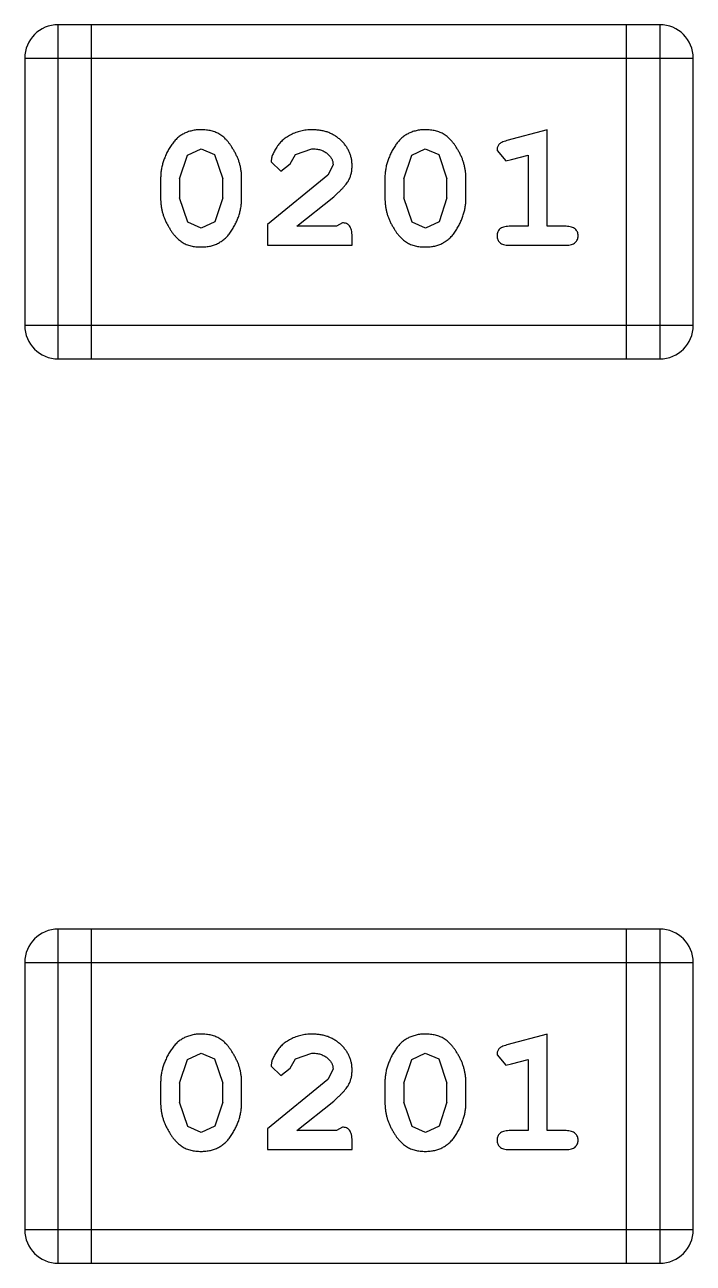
# Model space of a CAD drawing. Header units: inches. Extents: x 4.1 to 94, y -51.8 to -2.2.
# Drawn here: x 75.749 to 76.359, y -23.892 to -22.763 of the extents above; entities that cross this region are included whole.
import ezdxf

# ---------------------------------------------------------------- set-up
doc = ezdxf.new("R2010")
doc.units = ezdxf.units.IN
doc.header["$LTSCALE"] = 1.21
doc.header["$MEASUREMENT"] = 0
doc.layers.get('0').update_dxf_attribs({"linetype": 'CONTINUOUS'})

msp = doc.modelspace()

# ---------------------------------------------------------------- linework, layer by layer
at = {"color": 7, "linetype": 'Continuous'}
for p, q in [((75.7799, -23.0674), (75.7799, -22.7626)), ((76.3285, -22.7626), (75.7799, -22.7626)), ((75.8104, -23.0674), (75.8104, -22.7626)), ((76.298, -22.7626), (76.298, -23.0674)), ((76.3285, -22.7626), (76.3285, -23.0674)), ((75.7494, -22.793), (75.7494, -23.0369)), ((75.7494, -22.793), (76.359, -22.793)), ((76.359, -23.0369), (76.359, -22.793)), ((76.2257, -22.8583), (76.1891, -22.8682)), ((76.2257, -22.9464), (76.2257, -22.8583)), ((75.8978, -22.8814), (75.9102, -22.8756)), ((75.9102, -22.8756), (75.9224, -22.8809)), ((75.9962, -22.881), (76.0111, -22.8756)), ((76.1024, -22.8814), (76.1147, -22.8756)), ((76.1147, -22.8756), (76.1269, -22.8809)), ((76.1801, -22.8774), (76.188, -22.8867)), ((75.8906, -22.9032), (75.8978, -22.8814)), ((75.9224, -22.8809), (75.9299, -22.9032)), ((75.974, -22.8877), (75.9828, -22.8961)), ((75.9828, -22.8961), (75.9913, -22.8895)), ((75.9913, -22.8895), (75.9962, -22.881)), ((76.0951, -22.9032), (76.1024, -22.8814)), ((76.1269, -22.8809), (76.1344, -22.9032)), ((76.188, -22.8867), (76.1934, -22.8856)), ((76.1934, -22.8856), (76.2084, -22.8815)), ((76.2084, -22.8815), (76.2084, -22.9464)), ((76.0258, -22.8999), (75.9708, -22.9449)), ((76.0306, -22.8902), (76.0258, -22.8999)), ((75.8733, -22.9029), (75.8733, -22.9207)), ((75.8906, -22.9032), (75.8906, -22.9204)), ((75.9299, -22.9204), (75.9299, -22.9032)), ((75.9472, -22.9207), (75.9472, -22.9029)), ((76.0778, -22.9029), (76.0778, -22.9207)), ((76.0951, -22.9032), (76.0951, -22.9204)), ((76.1344, -22.9204), (76.1344, -22.9032)), ((76.1517, -22.9207), (76.1517, -22.9029)), ((75.8982, -22.9427), (75.8906, -22.9204)), ((75.9299, -22.9204), (75.9227, -22.9422)), ((75.9976, -22.9464), (76.0312, -22.9194)), ((76.1028, -22.9427), (76.0951, -22.9204)), ((76.1344, -22.9204), (76.1272, -22.9422)), ((75.9104, -22.948), (75.8982, -22.9427)), ((75.9227, -22.9422), (75.9104, -22.948)), ((75.9708, -22.9449), (75.9708, -22.9637)), ((76.0393, -22.9433), (76.0338, -22.9464)), ((76.1149, -22.948), (76.1028, -22.9427)), ((76.1272, -22.9422), (76.1149, -22.948)), ((76.0338, -22.9464), (75.9976, -22.9464)), ((76.0479, -22.9637), (76.0479, -22.9559)), ((76.2084, -22.9464), (76.1911, -22.9464)), ((76.243, -22.9464), (76.2257, -22.9464)), ((75.9708, -22.9637), (76.0479, -22.9637)), ((76.1911, -22.9637), (76.243, -22.9637)), ((76.359, -23.0369), (75.7494, -23.0369)), ((75.7799, -23.0674), (76.3285, -23.0674)), ((75.7799, -23.8924), (75.7799, -23.5876)), ((76.3285, -23.5876), (75.7799, -23.5876)), ((75.8104, -23.8924), (75.8104, -23.5876)), ((76.298, -23.5876), (76.298, -23.8924)), ((76.3285, -23.5876), (76.3285, -23.8924)), ((75.7494, -23.618), (75.7494, -23.8619)), ((75.7494, -23.618), (76.359, -23.618)), ((76.359, -23.8619), (76.359, -23.618)), ((76.2257, -23.6833), (76.1891, -23.6932)), ((76.2257, -23.7714), (76.2257, -23.6833)), ((75.8978, -23.7064), (75.9102, -23.7006)), ((75.9102, -23.7006), (75.9224, -23.7059)), ((75.9962, -23.706), (76.0111, -23.7006)), ((76.1024, -23.7064), (76.1147, -23.7006)), ((76.1147, -23.7006), (76.1269, -23.7059)), ((76.1801, -23.7024), (76.188, -23.7116)), ((75.8906, -23.7282), (75.8978, -23.7064)), ((75.9224, -23.7059), (75.9299, -23.7282)), ((75.974, -23.7127), (75.9828, -23.7211)), ((75.9913, -23.7145), (75.9962, -23.706)), ((76.0951, -23.7282), (76.1024, -23.7064)), ((76.1269, -23.7059), (76.1344, -23.7282)), ((76.188, -23.7116), (76.1934, -23.7106)), ((76.1934, -23.7106), (76.2084, -23.7065)), ((76.2084, -23.7065), (76.2084, -23.7714)), ((76.0258, -23.7249), (75.9708, -23.7699)), ((75.9828, -23.7211), (75.9913, -23.7145)), ((76.0306, -23.7152), (76.0258, -23.7249)), ((75.8733, -23.7279), (75.8733, -23.7457)), ((75.8906, -23.7282), (75.8906, -23.7454)), ((75.9299, -23.7454), (75.9299, -23.7282)), ((75.9472, -23.7457), (75.9472, -23.7279)), ((76.0778, -23.7279), (76.0778, -23.7457)), ((76.0951, -23.7282), (76.0951, -23.7454)), ((76.1344, -23.7454), (76.1344, -23.7282)), ((76.1517, -23.7457), (76.1517, -23.7279)), ((75.8982, -23.7677), (75.8906, -23.7454)), ((75.9299, -23.7454), (75.9227, -23.7672)), ((75.9976, -23.7714), (76.0312, -23.7444)), ((76.1028, -23.7677), (76.0951, -23.7454)), ((76.1344, -23.7454), (76.1272, -23.7672)), ((75.9104, -23.773), (75.8982, -23.7677)), ((75.9227, -23.7672), (75.9104, -23.773)), ((75.9708, -23.7699), (75.9708, -23.7887)), ((76.0393, -23.7683), (76.0338, -23.7714)), ((76.1149, -23.773), (76.1028, -23.7677)), ((76.1272, -23.7672), (76.1149, -23.773)), ((76.0338, -23.7714), (75.9976, -23.7714)), ((76.0479, -23.7887), (76.0479, -23.7809)), ((76.2084, -23.7714), (76.1911, -23.7714)), ((76.243, -23.7714), (76.2257, -23.7714)), ((75.9708, -23.7887), (76.0479, -23.7887)), ((76.1911, -23.7887), (76.243, -23.7887)), ((76.359, -23.8619), (75.7494, -23.8619)), ((75.7799, -23.8924), (76.3285, -23.8924))]:
    msp.add_line(p, q, dxfattribs=at)
for centre, start, end in [((75.7799, -22.793), 90, 180), ((76.3285, -22.793), 0, 90), ((75.7799, -23.0369), 180, 270), ((76.3285, -23.0369), 270, 0), ((75.7799, -23.618), 90, 180), ((76.3285, -23.618), 0, 90), ((75.7799, -23.8619), 180, 270), ((76.3285, -23.8619), 270, 0)]:
    msp.add_arc(centre, 0.0305, start, end, dxfattribs=at)
for points, knots in [([(75.9101, -22.8583), (75.9087, -22.8584), (75.9058, -22.8584), (75.9018, -22.8592), (75.8979, -22.8603), (75.8943, -22.8619), (75.8911, -22.8639), (75.888, -22.8664), (75.8852, -22.8694), (75.8828, -22.8728), (75.8805, -22.8764), (75.8786, -22.8801), (75.877, -22.8838), (75.8756, -22.8875), (75.8746, -22.8913), (75.8738, -22.8952), (75.8734, -22.899), (75.8733, -22.9016), (75.8733, -22.9029)], [0, 0, 0, 0, 0.06692, 0.130834, 0.19258, 0.252759, 0.312631, 0.373411, 0.436359, 0.501894, 0.568244, 0.632472, 0.69556, 0.757163, 0.818592, 0.878885, 0.939235, 1, 1, 1, 1]), ([(75.9472, -22.9029), (75.9472, -22.9019), (75.9472, -22.8997), (75.9469, -22.8965), (75.9463, -22.8934), (75.9457, -22.8903), (75.9448, -22.8873), (75.9436, -22.8842), (75.9423, -22.8813), (75.9408, -22.8784), (75.9392, -22.8757), (75.9376, -22.8731), (75.936, -22.8708), (75.9343, -22.8687), (75.9326, -22.8668), (75.9309, -22.8652), (75.9291, -22.8638), (75.9268, -22.8622), (75.9236, -22.8606), (75.9194, -22.8593), (75.9149, -22.8585), (75.9117, -22.8584), (75.9101, -22.8583)], [0, 0, 0, 0, 0.049855, 0.099516, 0.148482, 0.19758, 0.246804, 0.296268, 0.346517, 0.397047, 0.446826, 0.49336, 0.537801, 0.579207, 0.617974, 0.654833, 0.689171, 0.722088, 0.786392, 0.853518, 0.924186, 1, 1, 1, 1]), ([(76.0112, -22.8583), (76.0095, -22.8584), (76.0062, -22.8585), (76.0012, -22.8594), (75.9965, -22.8608), (75.992, -22.8628), (75.9879, -22.8652), (75.9842, -22.8681), (75.9811, -22.8713), (75.9786, -22.8749), (75.9766, -22.8785), (75.9751, -22.8818), (75.9742, -22.8848), (75.974, -22.8868), (75.974, -22.8877)], [0, 0, 0, 0, 0.098286, 0.193983, 0.289056, 0.384352, 0.477435, 0.566197, 0.652355, 0.737986, 0.818188, 0.887401, 0.94802, 1, 1, 1, 1]), ([(76.0479, -22.8911), (76.0479, -22.89), (76.0478, -22.8878), (76.0473, -22.8845), (76.0465, -22.8814), (76.0454, -22.8785), (76.0439, -22.8756), (76.0421, -22.8729), (76.04, -22.8703), (76.0376, -22.8679), (76.035, -22.8656), (76.0321, -22.8637), (76.0291, -22.862), (76.0259, -22.8606), (76.0225, -22.8596), (76.0189, -22.8589), (76.0151, -22.8584), (76.0126, -22.8584), (76.0112, -22.8583)], [0, 0, 0, 0, 0.060981, 0.120256, 0.178148, 0.236115, 0.293993, 0.352864, 0.413358, 0.476056, 0.539296, 0.602396, 0.665116, 0.728325, 0.792919, 0.859317, 0.928302, 1, 1, 1, 1]), ([(76.1146, -22.8583), (76.1132, -22.8584), (76.1104, -22.8584), (76.1063, -22.8592), (76.1024, -22.8603), (76.0989, -22.8619), (76.0956, -22.8639), (76.0925, -22.8664), (76.0897, -22.8694), (76.0873, -22.8728), (76.0851, -22.8764), (76.0831, -22.8801), (76.0815, -22.8838), (76.0801, -22.8875), (76.0791, -22.8913), (76.0783, -22.8952), (76.0779, -22.899), (76.0778, -22.9016), (76.0778, -22.9029)], [0, 0, 0, 0, 0.06692, 0.130834, 0.19258, 0.252759, 0.312631, 0.373411, 0.436359, 0.501894, 0.568244, 0.632472, 0.69556, 0.757163, 0.818592, 0.878885, 0.939235, 1, 1, 1, 1]), ([(76.1517, -22.9029), (76.1517, -22.9019), (76.1517, -22.8997), (76.1514, -22.8965), (76.1509, -22.8934), (76.1502, -22.8903), (76.1493, -22.8873), (76.1482, -22.8842), (76.1469, -22.8813), (76.1454, -22.8784), (76.1438, -22.8757), (76.1421, -22.8731), (76.1405, -22.8708), (76.1388, -22.8687), (76.1371, -22.8668), (76.1354, -22.8652), (76.1336, -22.8638), (76.1313, -22.8622), (76.1281, -22.8606), (76.1239, -22.8593), (76.1194, -22.8585), (76.1162, -22.8584), (76.1146, -22.8583)], [0, 0, 0, 0, 0.049855, 0.099516, 0.148482, 0.19758, 0.246804, 0.296268, 0.346517, 0.397047, 0.446826, 0.49336, 0.537801, 0.579207, 0.617974, 0.654833, 0.689171, 0.722088, 0.786392, 0.853518, 0.924186, 1, 1, 1, 1]), ([(76.0111, -22.8756), (76.0125, -22.8757), (76.0152, -22.8758), (76.019, -22.8766), (76.0224, -22.878), (76.0253, -22.8799), (76.0276, -22.8822), (76.0294, -22.8847), (76.0304, -22.8874), (76.0305, -22.8892), (76.0306, -22.8902)], [0, 0, 0, 0, 0.156344, 0.299348, 0.4327, 0.561, 0.682299, 0.791883, 0.89611, 1, 1, 1, 1]), ([(76.1891, -22.8682), (76.1883, -22.8685), (76.1867, -22.8689), (76.1846, -22.8698), (76.183, -22.8707), (76.1818, -22.8717), (76.181, -22.8729), (76.1805, -22.8742), (76.1801, -22.8758), (76.1801, -22.8768), (76.1801, -22.8774)], [0, 0, 0, 0, 0.187321, 0.344927, 0.475328, 0.579604, 0.674244, 0.773631, 0.882025, 1, 1, 1, 1]), ([(76.0312, -22.9194), (76.032, -22.9186), (76.0337, -22.9171), (76.0361, -22.9149), (76.0382, -22.9128), (76.0401, -22.9108), (76.0417, -22.9089), (76.043, -22.9072), (76.0442, -22.9055), (76.0453, -22.9035), (76.0464, -22.9009), (76.0473, -22.8978), (76.0478, -22.8945), (76.0479, -22.8922), (76.0479, -22.8911)], [0, 0, 0, 0, 0.103002, 0.197728, 0.285279, 0.365235, 0.437224, 0.502446, 0.560545, 0.611446, 0.707576, 0.80349, 0.900532, 1, 1, 1, 1]), ([(75.8733, -22.9207), (75.8733, -22.9218), (75.8733, -22.9239), (75.8737, -22.9271), (75.8741, -22.9302), (75.8748, -22.9333), (75.8757, -22.9363), (75.8768, -22.9393), (75.8781, -22.9423), (75.8796, -22.9452), (75.8812, -22.9479), (75.8828, -22.9505), (75.8844, -22.9528), (75.8861, -22.9549), (75.8878, -22.9567), (75.8895, -22.9584), (75.8912, -22.9598), (75.8936, -22.9614), (75.8967, -22.963), (75.9009, -22.9643), (75.9055, -22.9652), (75.9087, -22.9653), (75.9103, -22.9653)], [0, 0, 0, 0, 0.049886, 0.09882, 0.148132, 0.19689, 0.246038, 0.295176, 0.345305, 0.395692, 0.445312, 0.491875, 0.535813, 0.577009, 0.616081, 0.652689, 0.687585, 0.720206, 0.785062, 0.85223, 0.923759, 1, 1, 1, 1]), ([(75.9103, -22.9653), (75.9118, -22.9653), (75.9146, -22.9652), (75.9187, -22.9645), (75.9225, -22.9634), (75.9261, -22.9618), (75.9294, -22.9597), (75.9325, -22.9572), (75.9353, -22.9543), (75.9377, -22.9509), (75.9399, -22.9473), (75.9419, -22.9436), (75.9435, -22.9399), (75.9449, -22.9361), (75.9459, -22.9323), (75.9467, -22.9285), (75.9471, -22.9246), (75.9472, -22.922), (75.9472, -22.9207)], [0, 0, 0, 0, 0.067217, 0.131051, 0.19272, 0.252824, 0.312745, 0.373449, 0.436041, 0.501494, 0.567761, 0.632087, 0.695096, 0.757109, 0.817993, 0.878657, 0.939311, 1, 1, 1, 1]), ([(76.0778, -22.9207), (76.0778, -22.9218), (76.0779, -22.9239), (76.0782, -22.9271), (76.0787, -22.9302), (76.0794, -22.9333), (76.0802, -22.9363), (76.0814, -22.9393), (76.0826, -22.9423), (76.0841, -22.9452), (76.0857, -22.9479), (76.0873, -22.9505), (76.0889, -22.9528), (76.0906, -22.9549), (76.0923, -22.9567), (76.094, -22.9584), (76.0957, -22.9598), (76.0981, -22.9614), (76.1013, -22.963), (76.1055, -22.9643), (76.11, -22.9652), (76.1132, -22.9653), (76.1148, -22.9653)], [0, 0, 0, 0, 0.049886, 0.09882, 0.148132, 0.19689, 0.246038, 0.295176, 0.345305, 0.395692, 0.445312, 0.491875, 0.535813, 0.577009, 0.616081, 0.652689, 0.687585, 0.720206, 0.785062, 0.85223, 0.923759, 1, 1, 1, 1]), ([(76.1148, -22.9653), (76.1163, -22.9653), (76.1191, -22.9652), (76.1232, -22.9645), (76.127, -22.9634), (76.1306, -22.9618), (76.1339, -22.9597), (76.137, -22.9572), (76.1398, -22.9543), (76.1422, -22.9509), (76.1444, -22.9473), (76.1464, -22.9436), (76.148, -22.9399), (76.1494, -22.9361), (76.1504, -22.9323), (76.1512, -22.9285), (76.1517, -22.9246), (76.1517, -22.922), (76.1517, -22.9207)], [0, 0, 0, 0, 0.067217, 0.131051, 0.19272, 0.252824, 0.312745, 0.373449, 0.436041, 0.501494, 0.567761, 0.632087, 0.695096, 0.757109, 0.817993, 0.878657, 0.939311, 1, 1, 1, 1]), ([(76.0479, -22.9559), (76.0479, -22.9548), (76.0479, -22.9528), (76.0474, -22.9501), (76.0467, -22.9479), (76.0457, -22.9461), (76.0444, -22.9448), (76.0428, -22.9439), (76.0411, -22.9434), (76.0399, -22.9433), (76.0393, -22.9433)], [0, 0, 0, 0, 0.1844, 0.34094, 0.473574, 0.586824, 0.690029, 0.789175, 0.890445, 1, 1, 1, 1]), ([(76.1911, -22.9464), (76.1902, -22.9465), (76.1885, -22.9465), (76.1862, -22.947), (76.1842, -22.9477), (76.1826, -22.9488), (76.1815, -22.9501), (76.1807, -22.9516), (76.1802, -22.9533), (76.1801, -22.9545), (76.1801, -22.9551)], [0, 0, 0, 0, 0.169102, 0.317658, 0.446239, 0.563118, 0.671828, 0.776546, 0.884858, 1, 1, 1, 1]), ([(76.1801, -22.9551), (76.1801, -22.9557), (76.1802, -22.9569), (76.1807, -22.9586), (76.1815, -22.9601), (76.1826, -22.9614), (76.1842, -22.9625), (76.1862, -22.9632), (76.1885, -22.9637), (76.1902, -22.9637), (76.1911, -22.9637)], [0, 0, 0, 0, 0.115051, 0.223278, 0.329269, 0.437893, 0.554681, 0.682591, 0.83103, 1, 1, 1, 1]), ([(76.254, -22.9551), (76.254, -22.9545), (76.2539, -22.9533), (76.2534, -22.9516), (76.2526, -22.9501), (76.2514, -22.9488), (76.2498, -22.9477), (76.2479, -22.947), (76.2456, -22.9465), (76.2439, -22.9465), (76.243, -22.9464)], [0, 0, 0, 0, 0.11517, 0.223509, 0.328254, 0.438012, 0.553651, 0.682263, 0.830856, 1, 1, 1, 1]), ([(76.243, -22.9637), (76.2439, -22.9637), (76.2456, -22.9637), (76.2479, -22.9632), (76.2499, -22.9625), (76.2514, -22.9614), (76.2526, -22.9601), (76.2534, -22.9586), (76.2539, -22.9569), (76.254, -22.9557), (76.254, -22.9551)], [0, 0, 0, 0, 0.169012, 0.317488, 0.445429, 0.560977, 0.67065, 0.776666, 0.88492, 1, 1, 1, 1]), ([(75.9101, -23.6833), (75.9087, -23.6834), (75.9058, -23.6834), (75.9018, -23.6842), (75.8979, -23.6853), (75.8943, -23.6869), (75.8911, -23.6889), (75.888, -23.6914), (75.8852, -23.6944), (75.8828, -23.6978), (75.8805, -23.7014), (75.8786, -23.7051), (75.877, -23.7088), (75.8756, -23.7125), (75.8746, -23.7163), (75.8738, -23.7202), (75.8734, -23.724), (75.8733, -23.7266), (75.8733, -23.7279)], [0, 0, 0, 0, 0.06692, 0.130834, 0.19258, 0.252759, 0.312631, 0.373411, 0.436359, 0.501894, 0.568244, 0.632472, 0.69556, 0.757163, 0.818592, 0.878885, 0.939235, 1, 1, 1, 1]), ([(75.9472, -23.7279), (75.9472, -23.7269), (75.9472, -23.7247), (75.9469, -23.7215), (75.9463, -23.7184), (75.9457, -23.7153), (75.9448, -23.7122), (75.9436, -23.7092), (75.9423, -23.7063), (75.9408, -23.7034), (75.9392, -23.7007), (75.9376, -23.6981), (75.936, -23.6958), (75.9343, -23.6937), (75.9326, -23.6918), (75.9309, -23.6902), (75.9291, -23.6888), (75.9268, -23.6872), (75.9236, -23.6856), (75.9194, -23.6843), (75.9149, -23.6835), (75.9117, -23.6834), (75.9101, -23.6833)], [0, 0, 0, 0, 0.049855, 0.099516, 0.148482, 0.19758, 0.246804, 0.296268, 0.346517, 0.397047, 0.446826, 0.49336, 0.537801, 0.579207, 0.617974, 0.654833, 0.689171, 0.722088, 0.786392, 0.853518, 0.924186, 1, 1, 1, 1]), ([(76.0112, -23.6833), (76.0095, -23.6834), (76.0062, -23.6835), (76.0012, -23.6844), (75.9965, -23.6858), (75.992, -23.6878), (75.9879, -23.6902), (75.9842, -23.6931), (75.9811, -23.6963), (75.9786, -23.6999), (75.9766, -23.7035), (75.9751, -23.7068), (75.9742, -23.7098), (75.974, -23.7118), (75.974, -23.7127)], [0, 0, 0, 0, 0.098286, 0.193983, 0.289056, 0.384352, 0.477435, 0.566197, 0.652355, 0.737986, 0.818188, 0.887401, 0.94802, 1, 1, 1, 1]), ([(76.0479, -23.7161), (76.0479, -23.715), (76.0478, -23.7128), (76.0473, -23.7095), (76.0465, -23.7064), (76.0454, -23.7035), (76.0439, -23.7006), (76.0421, -23.6979), (76.04, -23.6953), (76.0376, -23.6929), (76.035, -23.6906), (76.0321, -23.6887), (76.0291, -23.687), (76.0259, -23.6856), (76.0225, -23.6846), (76.0189, -23.6839), (76.0151, -23.6834), (76.0126, -23.6834), (76.0112, -23.6833)], [0, 0, 0, 0, 0.060981, 0.120256, 0.178148, 0.236115, 0.293993, 0.352864, 0.413358, 0.476056, 0.539296, 0.602396, 0.665116, 0.728325, 0.792919, 0.859317, 0.928302, 1, 1, 1, 1]), ([(76.1146, -23.6833), (76.1132, -23.6834), (76.1104, -23.6834), (76.1063, -23.6842), (76.1024, -23.6853), (76.0989, -23.6869), (76.0956, -23.6889), (76.0925, -23.6914), (76.0897, -23.6944), (76.0873, -23.6978), (76.0851, -23.7014), (76.0831, -23.7051), (76.0815, -23.7088), (76.0801, -23.7125), (76.0791, -23.7163), (76.0783, -23.7202), (76.0779, -23.724), (76.0778, -23.7266), (76.0778, -23.7279)], [0, 0, 0, 0, 0.06692, 0.130834, 0.19258, 0.252759, 0.312631, 0.373411, 0.436359, 0.501894, 0.568244, 0.632472, 0.69556, 0.757163, 0.818592, 0.878885, 0.939235, 1, 1, 1, 1]), ([(76.1517, -23.7279), (76.1517, -23.7269), (76.1517, -23.7247), (76.1514, -23.7215), (76.1509, -23.7184), (76.1502, -23.7153), (76.1493, -23.7122), (76.1482, -23.7092), (76.1469, -23.7063), (76.1454, -23.7034), (76.1438, -23.7007), (76.1421, -23.6981), (76.1405, -23.6958), (76.1388, -23.6937), (76.1371, -23.6918), (76.1354, -23.6902), (76.1336, -23.6888), (76.1313, -23.6872), (76.1281, -23.6856), (76.1239, -23.6843), (76.1194, -23.6835), (76.1162, -23.6834), (76.1146, -23.6833)], [0, 0, 0, 0, 0.049855, 0.099516, 0.148482, 0.19758, 0.246804, 0.296268, 0.346517, 0.397047, 0.446826, 0.49336, 0.537801, 0.579207, 0.617974, 0.654833, 0.689171, 0.722088, 0.786392, 0.853518, 0.924186, 1, 1, 1, 1]), ([(76.0111, -23.7006), (76.0125, -23.7007), (76.0152, -23.7008), (76.019, -23.7016), (76.0224, -23.703), (76.0253, -23.7049), (76.0276, -23.7072), (76.0294, -23.7097), (76.0304, -23.7124), (76.0305, -23.7142), (76.0306, -23.7152)], [0, 0, 0, 0, 0.156344, 0.299348, 0.4327, 0.561, 0.682299, 0.791883, 0.89611, 1, 1, 1, 1]), ([(76.1891, -23.6932), (76.1883, -23.6935), (76.1867, -23.6939), (76.1846, -23.6948), (76.183, -23.6957), (76.1818, -23.6967), (76.181, -23.6979), (76.1805, -23.6992), (76.1801, -23.7007), (76.1801, -23.7018), (76.1801, -23.7024)], [0, 0, 0, 0, 0.187321, 0.344927, 0.475328, 0.579604, 0.674244, 0.773631, 0.882025, 1, 1, 1, 1]), ([(76.0312, -23.7444), (76.032, -23.7436), (76.0337, -23.7421), (76.0361, -23.7399), (76.0382, -23.7378), (76.0401, -23.7358), (76.0417, -23.7339), (76.043, -23.7322), (76.0442, -23.7305), (76.0453, -23.7285), (76.0464, -23.7259), (76.0473, -23.7228), (76.0478, -23.7195), (76.0479, -23.7172), (76.0479, -23.7161)], [0, 0, 0, 0, 0.103002, 0.197728, 0.285279, 0.365235, 0.437224, 0.502446, 0.560545, 0.611446, 0.707576, 0.80349, 0.900532, 1, 1, 1, 1]), ([(75.8733, -23.7457), (75.8733, -23.7468), (75.8733, -23.7489), (75.8737, -23.7521), (75.8741, -23.7552), (75.8748, -23.7583), (75.8757, -23.7613), (75.8768, -23.7643), (75.8781, -23.7673), (75.8796, -23.7702), (75.8812, -23.7729), (75.8828, -23.7755), (75.8844, -23.7778), (75.8861, -23.7799), (75.8878, -23.7817), (75.8895, -23.7834), (75.8912, -23.7848), (75.8936, -23.7864), (75.8967, -23.788), (75.9009, -23.7893), (75.9055, -23.7902), (75.9087, -23.7903), (75.9103, -23.7903)], [0, 0, 0, 0, 0.049886, 0.09882, 0.148132, 0.19689, 0.246038, 0.295176, 0.345305, 0.395692, 0.445312, 0.491875, 0.535813, 0.577009, 0.616081, 0.652689, 0.687585, 0.720206, 0.785062, 0.85223, 0.923759, 1, 1, 1, 1]), ([(75.9103, -23.7903), (75.9118, -23.7903), (75.9146, -23.7902), (75.9187, -23.7895), (75.9225, -23.7884), (75.9261, -23.7868), (75.9294, -23.7847), (75.9325, -23.7822), (75.9353, -23.7793), (75.9377, -23.7759), (75.9399, -23.7723), (75.9419, -23.7686), (75.9435, -23.7649), (75.9449, -23.7611), (75.9459, -23.7573), (75.9467, -23.7535), (75.9471, -23.7496), (75.9472, -23.747), (75.9472, -23.7457)], [0, 0, 0, 0, 0.067217, 0.131051, 0.19272, 0.252824, 0.312745, 0.373449, 0.436041, 0.501494, 0.567761, 0.632087, 0.695096, 0.757109, 0.817993, 0.878657, 0.939311, 1, 1, 1, 1]), ([(76.0778, -23.7457), (76.0778, -23.7468), (76.0779, -23.7489), (76.0782, -23.7521), (76.0787, -23.7552), (76.0794, -23.7583), (76.0802, -23.7613), (76.0814, -23.7643), (76.0826, -23.7673), (76.0841, -23.7702), (76.0857, -23.7729), (76.0873, -23.7755), (76.0889, -23.7778), (76.0906, -23.7799), (76.0923, -23.7817), (76.094, -23.7834), (76.0957, -23.7848), (76.0981, -23.7864), (76.1013, -23.788), (76.1055, -23.7893), (76.11, -23.7902), (76.1132, -23.7903), (76.1148, -23.7903)], [0, 0, 0, 0, 0.049886, 0.09882, 0.148132, 0.19689, 0.246038, 0.295176, 0.345305, 0.395692, 0.445312, 0.491875, 0.535813, 0.577009, 0.616081, 0.652689, 0.687585, 0.720206, 0.785062, 0.85223, 0.923759, 1, 1, 1, 1]), ([(76.1148, -23.7903), (76.1163, -23.7903), (76.1191, -23.7902), (76.1232, -23.7895), (76.127, -23.7884), (76.1306, -23.7868), (76.1339, -23.7847), (76.137, -23.7822), (76.1398, -23.7793), (76.1422, -23.7759), (76.1444, -23.7723), (76.1464, -23.7686), (76.148, -23.7649), (76.1494, -23.7611), (76.1504, -23.7573), (76.1512, -23.7535), (76.1517, -23.7496), (76.1517, -23.747), (76.1517, -23.7457)], [0, 0, 0, 0, 0.067217, 0.131051, 0.19272, 0.252824, 0.312745, 0.373449, 0.436041, 0.501494, 0.567761, 0.632087, 0.695096, 0.757109, 0.817993, 0.878657, 0.939311, 1, 1, 1, 1]), ([(76.0479, -23.7809), (76.0479, -23.7798), (76.0479, -23.7778), (76.0474, -23.7751), (76.0467, -23.7729), (76.0457, -23.7711), (76.0444, -23.7698), (76.0428, -23.7689), (76.0411, -23.7684), (76.0399, -23.7683), (76.0393, -23.7683)], [0, 0, 0, 0, 0.1844, 0.34094, 0.473574, 0.586824, 0.690029, 0.789175, 0.890445, 1, 1, 1, 1]), ([(76.1911, -23.7714), (76.1902, -23.7715), (76.1885, -23.7715), (76.1862, -23.772), (76.1842, -23.7727), (76.1826, -23.7738), (76.1815, -23.7751), (76.1807, -23.7766), (76.1802, -23.7783), (76.1801, -23.7795), (76.1801, -23.7801)], [0, 0, 0, 0, 0.169102, 0.317658, 0.446239, 0.563118, 0.671828, 0.776546, 0.884858, 1, 1, 1, 1]), ([(76.1801, -23.7801), (76.1801, -23.7807), (76.1802, -23.7819), (76.1807, -23.7836), (76.1815, -23.7851), (76.1826, -23.7864), (76.1842, -23.7875), (76.1862, -23.7882), (76.1885, -23.7887), (76.1902, -23.7887), (76.1911, -23.7887)], [0, 0, 0, 0, 0.115051, 0.223278, 0.329269, 0.437893, 0.554681, 0.682591, 0.83103, 1, 1, 1, 1]), ([(76.254, -23.7801), (76.254, -23.7795), (76.2539, -23.7783), (76.2534, -23.7766), (76.2526, -23.7751), (76.2514, -23.7738), (76.2498, -23.7727), (76.2479, -23.772), (76.2456, -23.7715), (76.2439, -23.7715), (76.243, -23.7714)], [0, 0, 0, 0, 0.11517, 0.223509, 0.328254, 0.438012, 0.553651, 0.682263, 0.830856, 1, 1, 1, 1]), ([(76.243, -23.7887), (76.2439, -23.7887), (76.2456, -23.7887), (76.2479, -23.7882), (76.2499, -23.7875), (76.2514, -23.7864), (76.2526, -23.7851), (76.2534, -23.7836), (76.2539, -23.7819), (76.254, -23.7807), (76.254, -23.7801)], [0, 0, 0, 0, 0.169012, 0.317488, 0.445429, 0.560977, 0.67065, 0.776666, 0.88492, 1, 1, 1, 1])]:
    msp.add_open_spline(points, degree=3, knots=knots, dxfattribs=at)

doc.saveas('drawing.dxf')
